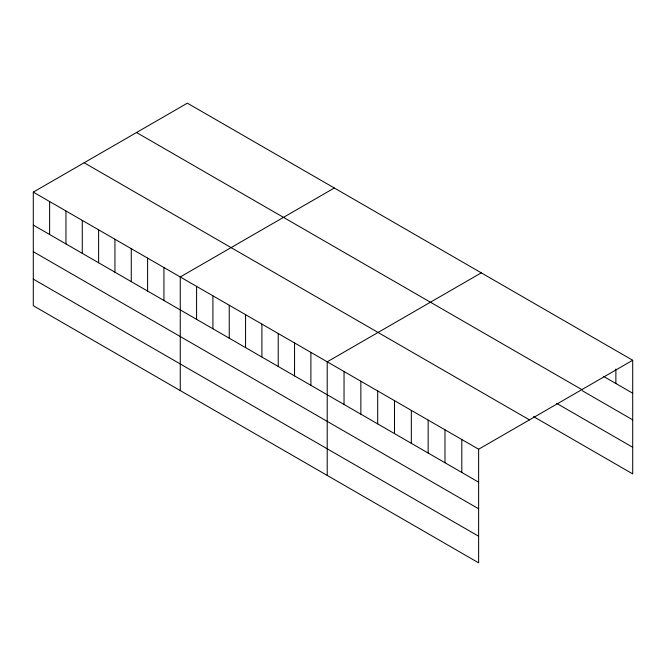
<?xml version="1.0" encoding="UTF-8"?>
<svg xmlns="http://www.w3.org/2000/svg" width="666" height="666" viewBox="0 0 666 666"><rect width="100%" height="100%" fill="white"/><g stroke="black" fill="none" stroke-linecap="round" stroke-linejoin="round"><path stroke-width="1" d="M33.3 192.116L478.629 449.225L478.629 562.837L33.3 305.736L33.3 192.116L187.371 103.163L632.7 360.264L632.7 473.884L533.533 416.625M334.332 188.003L180.261 276.964L180.261 390.576M481.293 272.852L327.214 361.805L327.214 475.424M478.629 449.225L632.7 360.264M603.479 376.357L632.7 393.223M136.53 132.517L581.859 389.627M582.234 390.701L632.7 419.838M556.551 403.305L632.7 447.269M84.141 162.762L529.47 419.871M33.3 225.075L478.629 482.176M33.3 251.69L478.629 508.799M33.3 279.112L478.629 536.222M615.875 369.089L615.875 383.508M461.804 439.51L461.804 472.469M444.98 429.795L444.98 462.753M428.155 420.088L428.155 453.038M411.33 410.373L411.33 443.323M394.505 400.657L394.505 433.616M377.689 390.942L377.689 423.901M360.864 381.235L360.864 414.185M344.039 371.52L344.039 404.478M310.889 352.381L310.889 385.331M294.555 342.948L294.555 375.907M278.23 333.524L278.23 366.483M261.896 324.101L261.896 357.051M245.571 314.668L245.571 347.627M229.246 305.244L229.246 338.195M212.912 295.812L212.912 328.771M196.587 286.388L196.587 319.347M163.928 267.532L163.928 300.491M147.602 258.108L147.602 291.067M131.269 248.676L131.269 281.635M114.943 239.252L114.943 272.211M98.618 229.828L98.618 262.779M82.284 220.396L82.284 253.355M65.959 210.972L65.959 243.931M49.625 201.54L49.625 234.499"/></g></svg>
